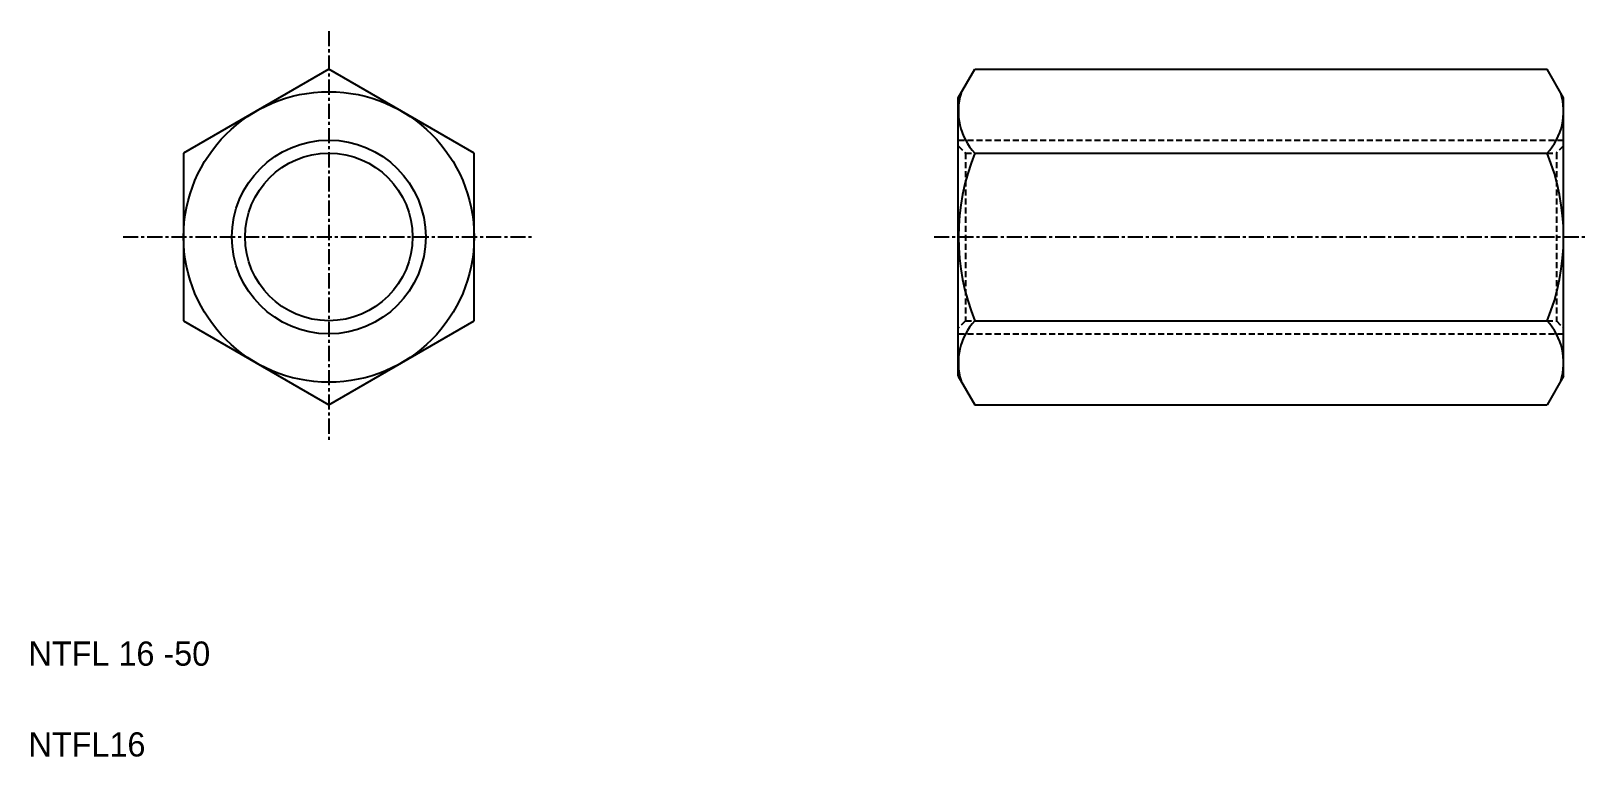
# Model space of a CAD drawing. Extents: x 5 to 134, y 5 to 65.
import ezdxf

# ---------------------------------------------------------------- set-up
doc = ezdxf.new("R2010")
doc.units = 0
doc.linetypes.add('CENTER', pattern=[2, 1.25, -0.25, 0.25, -0.25])
doc.linetypes.add('DASHED', pattern=[0.75, 0.5, -0.25])
doc.layers.get('0').update_dxf_attribs({"linetype": 'CONTINUOUS'})
doc.layers.add('CENTER', color=1, linetype='CENTER')

msp = doc.modelspace()

# ---------------------------------------------------------------- linework, layer by layer
at = {"color": 7, "linetype": 'CONTINUOUS'}
for p, q in [((29.81, 61.77), (17.81, 54.84)), ((41.81, 54.84), (29.81, 61.77)), ((81.81, 59.41), (83.17, 61.77)), ((83.17, 61.77), (130.45, 61.77)), ((131.81, 59.41), (130.45, 61.77)), ((26.81, 60.04), (26.81, 60.04)), ((81.81, 40.38), (81.81, 59.41)), ((131.81, 36.41), (131.81, 59.41)), ((23.81, 58.3), (23.81, 58.3)), ((17.81, 54.84), (17.81, 40.98)), ((41.81, 40.98), (41.81, 54.84)), ((83.17, 54.84), (130.45, 54.84)), ((17.81, 40.98), (29.81, 34.05)), ((29.81, 34.05), (41.81, 40.98)), ((81.81, 36.41), (81.81, 40.38)), ((83.17, 40.98), (130.45, 40.98)), ((81.81, 36.41), (83.17, 34.05)), ((131.81, 36.41), (130.45, 34.05)), ((83.17, 34.05), (130.45, 34.05))]:
    msp.add_line(p, q, dxfattribs=at)
at = {"color": 3, "linetype": 'DASHED'}
for p, q in [((81.81, 55.91), (131.81, 55.91)), ((81.81, 55.44), (82.41, 54.84)), ((131.81, 55.44), (131.21, 54.84)), ((82.41, 54.84), (131.21, 54.84)), ((82.41, 54.84), (82.41, 40.98)), ((131.21, 54.84), (131.21, 40.98)), ((82.41, 40.98), (81.81, 40.38)), ((81.81, 39.91), (131.81, 39.91)), ((82.41, 40.98), (131.21, 40.98)), ((131.21, 40.98), (131.81, 40.38))]:
    msp.add_line(p, q, dxfattribs=at)
at = {"color": 7, "linetype": 'CONTINUOUS'}
for radius in [12, 6.92]:
    msp.add_circle((29.81, 47.91), radius, dxfattribs=at)
at = {"color": 3, "linetype": 'CONTINUOUS'}
msp.add_circle((29.81, 47.91), 8, dxfattribs=at)
at = {"color": 7, "linetype": 'CONTINUOUS'}
for centre, radius, start, end in [((86.9, 58.3), 5.09, 162.8833, 222.8833), ((126.72, 58.3), 5.09, 317.1167, 17.1167), ((100.14, 47.91), 18.32, 157.7807, 202.2193), ((113.49, 47.91), 18.32, 337.7807, 22.2193), ((86.9, 37.52), 5.09, 137.1167, 197.1167), ((126.72, 37.52), 5.09, 342.8833, 42.8833)]:
    msp.add_arc(centre, radius, start, end, dxfattribs=at)
at = {"layer": 'CENTER', "color": 1, "linetype": 'CENTER'}
for p, q in [((29.81, 64.91), (29.81, 30.91)), ((12.81, 47.91), (46.81, 47.91)), ((79.81, 47.91), (133.81, 47.91))]:
    msp.add_line(p, q, dxfattribs=at)

# ---------------------------------------------------------------- texts
at = {"color": 7, "linetype": 'CONTINUOUS'}
for s, p in [('NTFL 16 -50', (5, 12.5)), ('NTFL16', (5, 5))]:
    msp.add_text(s, height=2, dxfattribs=at).set_placement(p)

doc.saveas('drawing.dxf')
